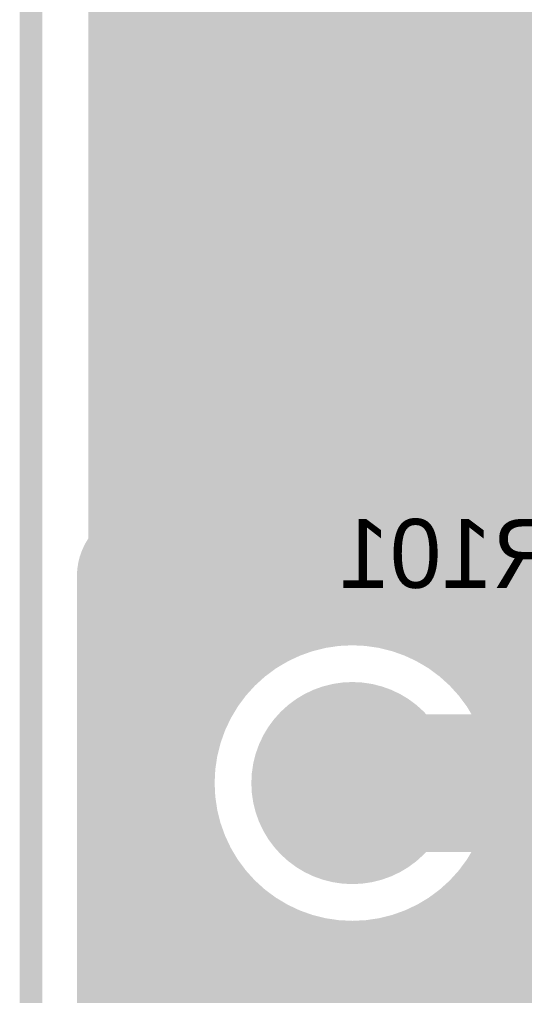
# Model space of a CAD drawing. Header units: millimetres. Extents: x 1.9 to 5.81, y 3 to 5.61.
# Drawn here: x 1.895 to 2.115, y 4.8075 to 5.2325 of the extents above; entities that cross this region are included whole.
import ezdxf

# ---------------------------------------------------------------- set-up
doc = ezdxf.new("R2010")
doc.units = ezdxf.units.MM
doc.header["$MEASUREMENT"] = 0
for name, color, linetype in [('BottomLayer', 5, 'Continuous'), ('BottomOverlay', 54, 'Continuous'), ('BottomPaste', 16, 'Continuous'), ('BottomSolder', 6, 'Continuous'), ('KeepOutLayer', 6, 'Continuous'), ('MultiLayer', 9, 'Continuous'), ('TopLayer', 1, 'Continuous'), ('TopSolder', 216, 'Continuous')]:
    doc.layers.add(name, color=color, linetype=linetype)

msp = doc.modelspace()

# ---------------------------------------------------------------- linework, layer by layer
at = {"layer": 'BottomLayer'}
for points, const_width in [([(1.93, 5.04778), (1.93, 5.43577)], 0.01), ([(1.93, 5.04778), (1.93, 5.43577)], 0.01), ([(1.94, 5.05778), (1.94, 5.42635)], 0.01), ([(1.95, 5.06778), (1.95, 5.41922)], 0.01), ([(1.96, 5.07778), (1.96, 5.41383)], 0.01), ([(1.97, 5.08778), (1.97, 5.40986)], 0.01), ([(1.975, 5.225), (1.975, 5.335)], 0.01), ([(1.93, 5.23), (1.975, 5.23)], 0.01), ([(1.975, 5.225), (2.08, 5.225)], 0.01), ([(1.98, 5.155), (1.98, 5.225)], 0.01), ([(1.99, 5.155), (1.99, 5.225)], 0.01), ([(2, 5.155), (2, 5.225)], 0.01), ([(2.01, 5.155), (2.01, 5.225)], 0.01), ([(2.02, 5.155), (2.02, 5.225)], 0.01), ([(2.03, 5.155), (2.03, 5.225)], 0.01), ([(2.04, 5.155), (2.04, 5.225)], 0.01), ([(2.05, 5.155), (2.05, 5.225)], 0.01), ([(2.06, 5.155), (2.06, 5.225)], 0.01), ([(2.07, 5.155), (2.07, 5.225)], 0.01), ([(2.08, 5.225), (2.095, 5.225)], 0.01), ([(2.08, 5.225), (2.095, 5.225)], 0.01), ([(2.08, 5.155), (2.08, 5.225)], 0.01), ([(2.09, 5.155), (2.09, 5.225)], 0.01), ([(2.095, 5.215), (2.095, 5.225)], 0.01), ([(2.095, 5.215), (2.095, 5.225)], 0.01), ([(1.93, 5.22), (2.095, 5.22)], 0.01), ([(2.095, 5.175), (2.095, 5.215)], 0.01), ([(1.93, 5.21), (2.095, 5.21)], 0.01), ([(1.93, 5.2), (2.095, 5.2)], 0.01), ([(1.93, 5.19), (2.095, 5.19)], 0.01), ([(1.93, 5.18), (2.095, 5.18)], 0.01), ([(2.095, 5.155), (2.095, 5.175)], 0.01), ([(2.095, 5.155), (2.095, 5.175)], 0.01), ([(1.93, 5.17), (2.095, 5.17)], 0.01), ([(1.93, 5.16), (2.095, 5.16)], 0.01), ([(1.975, 5.155), (2.095, 5.155)], 0.01), ([(1.975, 5.09278), (1.975, 5.155)], 0.01), ([(1.93, 5.15), (1.975, 5.15)], 0.01), ([(1.93, 5.14), (1.975, 5.14)], 0.01), ([(1.93, 5.13), (1.975, 5.13)], 0.01), ([(1.93, 5.12), (1.975, 5.12)], 0.01), ([(1.95, 4.99), (2.045, 5.085)], 0.06), ([(1.93, 5.11), (1.975, 5.11)], 0.01), ([(1.93, 5.1), (1.975, 5.1)], 0.01), ([(1.93, 5.04778), (1.975, 5.09278)], 0.01), ([(1.93, 5.09), (1.97222, 5.09)], 0.01), ([(1.93, 5.08), (1.96222, 5.08)], 0.01), ([(1.93, 5.07), (1.95222, 5.07)], 0.01), ([(1.93, 5.06), (1.94222, 5.06)], 0.01), ([(2.005, 4.96722), (2.08278, 5.045)], 0.01), ([(2.08278, 5.045), (2.095, 5.045)], 0.01), ([(2.09, 4.955), (2.09, 5.045)], 0.01), ([(2.095, 5.025), (2.095, 5.045)], 0.01), ([(2.07778, 5.04), (2.095, 5.04)], 0.01), ([(2.08, 4.955), (2.08, 5.04222)], 0.01), ([(2.07, 4.95766), (2.07, 5.03222)], 0.01), ([(2.06778, 5.03), (2.095, 5.03)], 0.01), ([(2.095, 5.025), (2.155, 5.025)], 0.01), ([(2.1, 4.955), (2.1, 5.025)], 0.01), ([(2.11, 4.955), (2.11, 5.025)], 0.01), ([(2.12, 4.955), (2.12, 5.025)], 0.01), ([(2.05778, 5.02), (2.225, 5.02)], 0.01), ([(2.06, 4.96185), (2.06, 5.02222)], 0.01), ([(1.95, 4.77), (1.95, 4.99)], 0.06), ([(2.04778, 5.01), (2.225, 5.01)], 0.01), ([(2.05, 4.96423), (2.05, 5.01222)], 0.01), ([(2.04, 4.965), (2.04, 5.00222)], 0.01), ([(2.03778, 5), (2.225, 5)], 0.01), ([(2.02778, 4.99), (2.225, 4.99)], 0.01), ([(2.03, 4.96423), (2.03, 4.99222)], 0.01), ([(2.02, 4.96185), (2.02, 4.98222)], 0.01), ([(2.01778, 4.98), (2.225, 4.98)], 0.01), ([(2.01, 4.95766), (2.01, 4.97222)], 0.01), ([(2.00778, 4.97), (2.225, 4.97)], 0.01), ([(2.005, 4.95477), (2.005, 4.96722)], 0.01), ([(2.005, 4.96), (2.015, 4.96)], 0.01), ([(2.065, 4.96), (2.22222, 4.96)], 0.01), ([(2.07464, 4.955), (2.21722, 4.955)], 0.01), ([(2.06, 4.9), (2.24, 4.9)], 0.06)]:
    msp.add_lwpolyline(points, dxfattribs=dict(at, const_width=const_width))
for points, const_width in [([(1.9275, 5.23, 1), (1.9325, 5.23, 1)], 0.005), ([(1.9725, 5.23, 1), (1.9775, 5.23, 1)], 0.005), ([(1.9725, 5.225, 1), (1.9775, 5.225, 1)], 0.005), ([(1.9725, 5.225, 1), (1.9775, 5.225, 1)], 0.005), ([(1.9775, 5.225, 1), (1.9825, 5.225, 1)], 0.005), ([(1.9875, 5.225, 1), (1.9925, 5.225, 1)], 0.005), ([(1.9975, 5.225, 1), (2.0025, 5.225, 1)], 0.005), ([(2.0075, 5.225, 1), (2.0125, 5.225, 1)], 0.005), ([(2.0175, 5.225, 1), (2.0225, 5.225, 1)], 0.005), ([(2.0275, 5.225, 1), (2.0325, 5.225, 1)], 0.005), ([(2.0375, 5.225, 1), (2.0425, 5.225, 1)], 0.005), ([(2.0475, 5.225, 1), (2.0525, 5.225, 1)], 0.005), ([(2.0575, 5.225, 1), (2.0625, 5.225, 1)], 0.005), ([(2.0675, 5.225, 1), (2.0725, 5.225, 1)], 0.005), ([(2.0775, 5.225, 1), (2.0825, 5.225, 1)], 0.005), ([(2.0775, 5.225, 1), (2.0825, 5.225, 1)], 0.005), ([(2.0775, 5.225, 1), (2.0825, 5.225, 1)], 0.005), ([(2.0775, 5.225, 1), (2.0825, 5.225, 1)], 0.005), ([(2.0875, 5.225, 1), (2.0925, 5.225, 1)], 0.005), ([(2.0925, 5.225, 1), (2.0975, 5.225, 1)], 0.005), ([(2.0925, 5.225, 1), (2.0975, 5.225, 1)], 0.005), ([(2.0925, 5.225, 1), (2.0975, 5.225, 1)], 0.005), ([(2.0925, 5.225, 1), (2.0975, 5.225, 1)], 0.005), ([(1.9275, 5.22, 1), (1.9325, 5.22, 1)], 0.005), ([(2.0925, 5.22, 1), (2.0975, 5.22, 1)], 0.005), ([(2.0925, 5.215, 1), (2.0975, 5.215, 1)], 0.005), ([(2.0925, 5.215, 1), (2.0975, 5.215, 1)], 0.005), ([(2.0925, 5.215, 1), (2.0975, 5.215, 1)], 0.005), ([(1.9275, 5.21, 1), (1.9325, 5.21, 1)], 0.005), ([(2.0925, 5.21, 1), (2.0975, 5.21, 1)], 0.005), ([(1.9275, 5.2, 1), (1.9325, 5.2, 1)], 0.005), ([(2.0925, 5.2, 1), (2.0975, 5.2, 1)], 0.005), ([(1.9275, 5.19, 1), (1.9325, 5.19, 1)], 0.005), ([(2.0925, 5.19, 1), (2.0975, 5.19, 1)], 0.005), ([(1.9275, 5.18, 1), (1.9325, 5.18, 1)], 0.005), ([(2.0925, 5.18, 1), (2.0975, 5.18, 1)], 0.005), ([(2.0925, 5.175, 1), (2.0975, 5.175, 1)], 0.005), ([(2.0925, 5.175, 1), (2.0975, 5.175, 1)], 0.005), ([(2.0925, 5.175, 1), (2.0975, 5.175, 1)], 0.005), ([(1.9275, 5.17, 1), (1.9325, 5.17, 1)], 0.005), ([(2.0925, 5.17, 1), (2.0975, 5.17, 1)], 0.005), ([(1.9275, 5.16, 1), (1.9325, 5.16, 1)], 0.005), ([(2.0925, 5.16, 1), (2.0975, 5.16, 1)], 0.005), ([(1.9725, 5.155, 1), (1.9775, 5.155, 1)], 0.005), ([(1.9725, 5.155, 1), (1.9775, 5.155, 1)], 0.005), ([(1.9775, 5.155, 1), (1.9825, 5.155, 1)], 0.005), ([(1.9875, 5.155, 1), (1.9925, 5.155, 1)], 0.005), ([(1.9975, 5.155, 1), (2.0025, 5.155, 1)], 0.005), ([(2.0075, 5.155, 1), (2.0125, 5.155, 1)], 0.005), ([(2.0175, 5.155, 1), (2.0225, 5.155, 1)], 0.005), ([(2.0275, 5.155, 1), (2.0325, 5.155, 1)], 0.005), ([(2.0375, 5.155, 1), (2.0425, 5.155, 1)], 0.005), ([(2.0475, 5.155, 1), (2.0525, 5.155, 1)], 0.005), ([(2.0575, 5.155, 1), (2.0625, 5.155, 1)], 0.005), ([(2.0675, 5.155, 1), (2.0725, 5.155, 1)], 0.005), ([(2.0775, 5.155, 1), (2.0825, 5.155, 1)], 0.005), ([(2.0875, 5.155, 1), (2.0925, 5.155, 1)], 0.005), ([(2.0925, 5.155, 1), (2.0975, 5.155, 1)], 0.005), ([(2.0925, 5.155, 1), (2.0975, 5.155, 1)], 0.005), ([(2.0925, 5.155, 1), (2.0975, 5.155, 1)], 0.005), ([(1.9275, 5.15, 1), (1.9325, 5.15, 1)], 0.005), ([(1.9725, 5.15, 1), (1.9775, 5.15, 1)], 0.005), ([(1.9275, 5.14, 1), (1.9325, 5.14, 1)], 0.005), ([(1.9725, 5.14, 1), (1.9775, 5.14, 1)], 0.005), ([(1.9275, 5.13, 1), (1.9325, 5.13, 1)], 0.005), ([(1.9725, 5.13, 1), (1.9775, 5.13, 1)], 0.005), ([(1.9275, 5.12, 1), (1.9325, 5.12, 1)], 0.005), ([(1.9725, 5.12, 1), (1.9775, 5.12, 1)], 0.005), ([(1.9275, 5.11, 1), (1.9325, 5.11, 1)], 0.005), ([(1.9725, 5.11, 1), (1.9775, 5.11, 1)], 0.005), ([(2.03, 5.085, 1), (2.06, 5.085, 1)], 0.03), ([(1.9275, 5.1, 1), (1.9325, 5.1, 1)], 0.005), ([(1.9725, 5.1, 1), (1.9775, 5.1, 1)], 0.005), ([(1.9725, 5.09278, 1), (1.9775, 5.09278, 1)], 0.005), ([(1.9725, 5.09278, 1), (1.9775, 5.09278, 1)], 0.005), ([(1.9275, 5.09, 1), (1.9325, 5.09, 1)], 0.005), ([(1.9675, 5.08778, 1), (1.9725, 5.08778, 1)], 0.005), ([(1.96972, 5.09, 1), (1.97472, 5.09, 1)], 0.005), ([(1.9275, 5.08, 1), (1.9325, 5.08, 1)], 0.005), ([(1.95972, 5.08, 1), (1.96472, 5.08, 1)], 0.005), ([(1.9575, 5.07778, 1), (1.9625, 5.07778, 1)], 0.005), ([(1.9275, 5.07, 1), (1.9325, 5.07, 1)], 0.005), ([(1.94972, 5.07, 1), (1.95472, 5.07, 1)], 0.005), ([(1.9475, 5.06778, 1), (1.9525, 5.06778, 1)], 0.005), ([(1.9275, 5.06, 1), (1.9325, 5.06, 1)], 0.005), ([(1.9375, 5.05778, 1), (1.9425, 5.05778, 1)], 0.005), ([(1.93972, 5.06, 1), (1.94472, 5.06, 1)], 0.005), ([(1.9275, 5.04778, 1), (1.9325, 5.04778, 1)], 0.005), ([(1.9275, 5.04778, 1), (1.9325, 5.04778, 1)], 0.005), ([(1.9275, 5.04778, 1), (1.9325, 5.04778, 1)], 0.005), ([(2.08028, 5.045, 1), (2.08528, 5.045, 1)], 0.005), ([(2.08028, 5.045, 1), (2.08528, 5.045, 1)], 0.005), ([(2.0875, 5.045, 1), (2.0925, 5.045, 1)], 0.005), ([(2.0925, 5.045, 1), (2.0975, 5.045, 1)], 0.005), ([(2.0925, 5.045, 1), (2.0975, 5.045, 1)], 0.005), ([(2.07528, 5.04, 1), (2.08028, 5.04, 1)], 0.005), ([(2.0775, 5.04222, 1), (2.0825, 5.04222, 1)], 0.005), ([(2.0925, 5.04, 1), (2.0975, 5.04, 1)], 0.005), ([(2.0675, 5.03222, 1), (2.0725, 5.03222, 1)], 0.005), ([(2.06528, 5.03, 1), (2.07028, 5.03, 1)], 0.005), ([(2.0925, 5.03, 1), (2.0975, 5.03, 1)], 0.005), ([(2.0925, 5.025, 1), (2.0975, 5.025, 1)], 0.005), ([(2.0925, 5.025, 1), (2.0975, 5.025, 1)], 0.005), ([(2.0975, 5.025, 1), (2.1025, 5.025, 1)], 0.005), ([(2.1075, 5.025, 1), (2.1125, 5.025, 1)], 0.005), ([(2.1175, 5.025, 1), (2.1225, 5.025, 1)], 0.005), ([(2.05528, 5.02, 1), (2.06028, 5.02, 1)], 0.005), ([(2.0575, 5.02222, 1), (2.0625, 5.02222, 1)], 0.005), ([(1.935, 4.99, 1), (1.965, 4.99, 1)], 0.03), ([(1.935, 4.99, 1), (1.965, 4.99, 1)], 0.03), ([(2.04528, 5.01, 1), (2.05028, 5.01, 1)], 0.005), ([(2.0475, 5.01222, 1), (2.0525, 5.01222, 1)], 0.005), ([(2.0375, 5.00222, 1), (2.0425, 5.00222, 1)], 0.005), ([(2.03528, 5, 1), (2.04028, 5, 1)], 0.005), ([(2.02528, 4.99, 1), (2.03028, 4.99, 1)], 0.005), ([(2.0275, 4.99222, 1), (2.0325, 4.99222, 1)], 0.005), ([(2.0175, 4.98222, 1), (2.0225, 4.98222, 1)], 0.005), ([(2.01528, 4.98, 1), (2.02028, 4.98, 1)], 0.005), ([(2.0075, 4.97222, 1), (2.0125, 4.97222, 1)], 0.005), ([(2.00528, 4.97, 1), (2.01028, 4.97, 1)], 0.005), ([(2.0025, 4.96722, 1), (2.0075, 4.96722, 1)], 0.005), ([(2.0025, 4.96722, 1), (2.0075, 4.96722, 1)], 0.005), ([(2.0275, 4.96423, 1), (2.0325, 4.96423, 1)], 0.005), ([(2.0375, 4.965, 1), (2.0425, 4.965, 1)], 0.005), ([(2.0475, 4.96423, 1), (2.0525, 4.96423, 1)], 0.005), ([(2.0025, 4.96, 1), (2.0075, 4.96, 1)], 0.005), ([(2.0125, 4.96, 1), (2.0175, 4.96, 1)], 0.005), ([(2.0175, 4.96185, 1), (2.0225, 4.96185, 1)], 0.005), ([(2.0575, 4.96185, 1), (2.0625, 4.96185, 1)], 0.005), ([(2.0625, 4.96, 1), (2.0675, 4.96, 1)], 0.005), ([(2.0025, 4.95477, 1), (2.0075, 4.95477, 1)], 0.005), ([(2.0025, 4.95477, 1), (2.0075, 4.95477, 1)], 0.005), ([(2.0075, 4.95766, 1), (2.0125, 4.95766, 1)], 0.005), ([(2.0675, 4.95766, 1), (2.0725, 4.95766, 1)], 0.005), ([(2.07214, 4.955, 1), (2.07714, 4.955, 1)], 0.005), ([(2.07214, 4.955, 1), (2.07714, 4.955, 1)], 0.005), ([(2.0775, 4.955, 1), (2.0825, 4.955, 1)], 0.005), ([(2.0875, 4.955, 1), (2.0925, 4.955, 1)], 0.005), ([(2.0975, 4.955, 1), (2.1025, 4.955, 1)], 0.005), ([(2.1075, 4.955, 1), (2.1125, 4.955, 1)], 0.005), ([(2.1175, 4.955, 1), (2.1225, 4.955, 1)], 0.005), ([(2.02, 4.9, 1), (2.06, 4.9, 1)], 0.04), ([(2.045, 4.9, 1), (2.075, 4.9, 1)], 0.03)]:
    msp.add_lwpolyline(points, format="xyb", close=True, dxfattribs=dict(at, const_width=const_width))
at = {"layer": 'BottomLayer', "const_width": 0.01}
msp.add_lwpolyline([(2.005, 4.95477, -0.290447), (2.07464, 4.955)], format="xyb", dxfattribs=at)
at = {"layer": 'BottomLayer'}
msp.add_solid([(2.08, 5.07), (2.08, 5.13), (2, 5.07), (2, 5.13)], dxfattribs=at)
at = {"layer": 'BottomOverlay'}
for points, const_width in [([(1.98, 5.22), (2.1, 5.22)], 0.02), ([(1.98, 5.16), (2.04, 5.22)], 0.01), ([(2.04, 5.22), (2.1, 5.16)], 0.01), ([(2.105, 5.165), (2.105, 5.2)], 0.012), ([(2.105, 5.165), (2.175, 5.165)], 0.012), ([(2.105, 5.165), (2.175, 5.165)], 0.012), ([(2.105, 5.13), (2.105, 5.165)], 0.012), ([(1.98, 5.16), (2.1, 5.16)], 0.01), ([(2.105, 5.035), (2.105, 5.07)], 0.012), ([(2.105, 5.035), (2.175, 5.035)], 0.012)]:
    msp.add_lwpolyline(points, dxfattribs=dict(at, const_width=const_width))
for points, const_width in [([(1.975, 5.22, 1), (1.985, 5.22, 1)], 0.01), ([(2.095, 5.22, 1), (2.105, 5.22, 1)], 0.01), ([(2.0375, 5.22, 1), (2.0425, 5.22, 1)], 0.005), ([(2.0375, 5.22, 1), (2.0425, 5.22, 1)], 0.005), ([(2.102, 5.2, 1), (2.108, 5.2, 1)], 0.006), ([(2.102, 5.165, 1), (2.108, 5.165, 1)], 0.006), ([(2.102, 5.165, 1), (2.108, 5.165, 1)], 0.006), ([(2.102, 5.165, 1), (2.108, 5.165, 1)], 0.006), ([(2.102, 5.165, 1), (2.108, 5.165, 1)], 0.006), ([(1.9775, 5.16, 1), (1.9825, 5.16, 1)], 0.005), ([(1.9775, 5.16, 1), (1.9825, 5.16, 1)], 0.005), ([(2.0975, 5.16, 1), (2.1025, 5.16, 1)], 0.005), ([(2.0975, 5.16, 1), (2.1025, 5.16, 1)], 0.005), ([(2.102, 5.13, 1), (2.108, 5.13, 1)], 0.006), ([(2.102, 5.07, 1), (2.108, 5.07, 1)], 0.006), ([(2.102, 5.035, 1), (2.108, 5.035, 1)], 0.006), ([(2.102, 5.035, 1), (2.108, 5.035, 1)], 0.006)]:
    msp.add_lwpolyline(points, format="xyb", close=True, dxfattribs=dict(at, const_width=const_width))
at = {"layer": 'BottomPaste'}
msp.add_solid([(2.08, 5.07), (2.08, 5.13), (2, 5.07), (2, 5.13)], dxfattribs=at)
msp.add_solid([(2.08, 5.07), (2.08, 5.13), (2, 5.07), (2, 5.13)], dxfattribs=at)
at = {"layer": 'BottomSolder', "const_width": 0.044}
msp.add_lwpolyline([(2.018, 4.9, 1), (2.062, 4.9, 1)], format="xyb", close=True, dxfattribs=at)
msp.add_lwpolyline([(2.018, 4.9, 1), (2.062, 4.9, 1)], format="xyb", close=True, dxfattribs=at)
at = {"layer": 'BottomSolder'}
msp.add_solid([(2.084, 5.066), (2.084, 5.134), (1.996, 5.066), (1.996, 5.134)], dxfattribs=at)
msp.add_solid([(2.084, 5.066), (2.084, 5.134), (1.996, 5.066), (1.996, 5.134)], dxfattribs=at)
at = {"layer": 'KeepOutLayer', "const_width": 0.01}
msp.add_lwpolyline([(1.9, 3), (1.9, 5.6)], dxfattribs=at)
at = {"layer": 'MultiLayer', "const_width": 0.04}
msp.add_lwpolyline([(2.02, 4.9, 1), (2.06, 4.9, 1)], format="xyb", close=True, dxfattribs=at)
at = {"layer": 'TopLayer', "const_width": 0.01}
for points in [[(2.1, 4.925), (2.1, 5.57)], [(2.11, 4.645), (2.11, 5.57)], [(2.12, 4.645), (2.12, 5.57)], [(2.09, 4.94153), (2.09, 5.46959)], [(2.08, 4.95123), (2.08, 5.44877)], [(1.93, 3.16423), (1.93, 5.43577)], [(1.93, 3.16423), (1.93, 5.43577)], [(2.07, 4.95766), (2.07, 5.43577)], [(1.94, 3.17365), (1.94, 5.42635)], [(2.06, 4.96185), (2.06, 5.42635)], [(1.95, 3.18078), (1.95, 5.41922)], [(2.05, 4.96423), (2.05, 5.41922)], [(1.96, 3.18617), (1.96, 5.41383)], [(2.04, 4.965), (2.04, 5.41383)], [(1.97, 3.19014), (1.97, 5.40986)], [(2.03, 4.96423), (2.03, 5.40986)], [(1.98, 4.925), (1.98, 5.40713)], [(1.99, 4.94153), (1.99, 5.40553)], [(2.01, 4.95766), (2.01, 5.40553)], [(2.02, 4.96185), (2.02, 5.40713)], [(2, 4.95123), (2, 5.405)], [(1.93, 5.23), (2.34592, 5.23)], [(1.93, 5.22), (2.345, 5.22)], [(1.93, 5.21), (2.34592, 5.21)], [(1.93, 5.2), (2.34877, 5.2)], [(1.93, 5.19), (2.3539, 5.19)], [(1.93, 5.18), (2.36225, 5.18)], [(1.93, 5.17), (2.37709, 5.17)], [(1.93, 5.16), (2.67, 5.16)], [(1.93, 5.15), (2.67, 5.15)], [(1.93, 5.14), (2.67, 5.14)], [(1.93, 5.13), (2.67, 5.13)], [(1.93, 5.12), (2.67, 5.12)], [(1.93, 5.11), (2.67, 5.11)], [(1.93, 5.1), (2.67, 5.1)], [(1.93, 5.09), (2.67, 5.09)], [(1.93, 5.08), (2.67, 5.08)], [(1.93, 5.07), (2.67, 5.07)], [(1.93, 5.06), (2.67, 5.06)], [(1.93, 5.05), (2.67, 5.05)], [(1.93, 5.04), (2.67, 5.04)], [(1.93, 5.03), (2.67, 5.03)], [(1.93, 5.02), (2.67, 5.02)], [(1.93, 5.01), (2.67172, 5.01)], [(1.93, 5), (2.67764, 5)], [(1.93, 4.99), (2.68757, 4.99)], [(1.93, 4.98), (2.69757, 4.98)], [(1.93, 4.97), (2.70757, 4.97)], [(1.93, 4.96), (2.015, 4.96)], [(2.065, 4.96), (2.71757, 4.96)], [(1.93, 4.95), (1.99847, 4.95)], [(2.08153, 4.95), (2.72757, 4.95)], [(1.93, 4.94), (1.98877, 4.94)], [(2.09123, 4.94), (2.73757, 4.94)], [(1.93, 4.93), (1.98234, 4.93)], [(2.09766, 4.93), (2.74757, 4.93)], [(1.93, 4.92), (1.97815, 4.92)], [(2.10185, 4.92), (2.75757, 4.92)], [(1.93, 4.91), (1.97577, 4.91)], [(2.10423, 4.91), (2.76757, 4.91)], [(1.93, 4.9), (1.975, 4.9)], [(2.105, 4.9), (2.77757, 4.9)], [(1.93, 4.89), (1.97577, 4.89)], [(2.10423, 4.89), (2.78757, 4.89)], [(1.93, 4.88), (1.97815, 4.88)], [(2.10185, 4.88), (2.79757, 4.88)], [(1.98, 4.725), (1.98, 4.875)], [(2.1, 4.725), (2.1, 4.875)], [(1.93, 4.87), (1.98234, 4.87)], [(2.09766, 4.87), (2.80757, 4.87)], [(1.93, 4.86), (1.98877, 4.86)], [(1.99, 4.74153), (1.99, 4.85847)], [(2.09, 4.74153), (2.09, 4.85847)], [(2.09123, 4.86), (2.81757, 4.86)], [(1.93, 4.85), (1.99847, 4.85)], [(2, 4.75123), (2, 4.84877)], [(2.08, 4.75123), (2.08, 4.84877)], [(2.08153, 4.85), (2.82757, 4.85)], [(1.93, 4.84), (2.015, 4.84)], [(2.01, 4.75766), (2.01, 4.84234)], [(2.065, 4.84), (2.83757, 4.84)], [(2.07, 4.75766), (2.07, 4.84234)], [(2.02, 4.76185), (2.02, 4.83815)], [(2.03, 4.76423), (2.03, 4.83577)], [(2.05, 4.76423), (2.05, 4.83577)], [(2.06, 4.76185), (2.06, 4.83815)], [(2.04, 4.765), (2.04, 4.835)], [(1.93, 4.83), (2.84757, 4.83)], [(1.93, 4.82), (2.85757, 4.82)], [(1.93, 4.81), (2.86757, 4.81)]]:
    msp.add_lwpolyline(points, dxfattribs=at)
at = {"layer": 'TopLayer'}
for points, const_width in [([(1.9275, 5.23, 1), (1.9325, 5.23, 1)], 0.005), ([(1.9275, 5.22, 1), (1.9325, 5.22, 1)], 0.005), ([(1.9275, 5.21, 1), (1.9325, 5.21, 1)], 0.005), ([(1.9275, 5.2, 1), (1.9325, 5.2, 1)], 0.005), ([(1.9275, 5.19, 1), (1.9325, 5.19, 1)], 0.005), ([(1.9275, 5.18, 1), (1.9325, 5.18, 1)], 0.005), ([(1.9275, 5.17, 1), (1.9325, 5.17, 1)], 0.005), ([(1.9275, 5.16, 1), (1.9325, 5.16, 1)], 0.005), ([(1.9275, 5.15, 1), (1.9325, 5.15, 1)], 0.005), ([(1.9275, 5.14, 1), (1.9325, 5.14, 1)], 0.005), ([(1.9275, 5.13, 1), (1.9325, 5.13, 1)], 0.005), ([(1.9275, 5.12, 1), (1.9325, 5.12, 1)], 0.005), ([(1.9275, 5.11, 1), (1.9325, 5.11, 1)], 0.005), ([(1.9275, 5.1, 1), (1.9325, 5.1, 1)], 0.005), ([(1.9275, 5.09, 1), (1.9325, 5.09, 1)], 0.005), ([(1.9275, 5.08, 1), (1.9325, 5.08, 1)], 0.005), ([(1.9275, 5.07, 1), (1.9325, 5.07, 1)], 0.005), ([(1.9275, 5.06, 1), (1.9325, 5.06, 1)], 0.005), ([(1.9275, 5.05, 1), (1.9325, 5.05, 1)], 0.005), ([(1.9275, 5.04, 1), (1.9325, 5.04, 1)], 0.005), ([(1.9275, 5.03, 1), (1.9325, 5.03, 1)], 0.005), ([(1.9275, 5.02, 1), (1.9325, 5.02, 1)], 0.005), ([(1.9275, 5.01, 1), (1.9325, 5.01, 1)], 0.005), ([(1.9275, 5, 1), (1.9325, 5, 1)], 0.005), ([(1.9275, 4.99, 1), (1.9325, 4.99, 1)], 0.005), ([(1.9275, 4.98, 1), (1.9325, 4.98, 1)], 0.005), ([(1.9275, 4.97, 1), (1.9325, 4.97, 1)], 0.005), ([(2.105, 4.9, 1), (1.975, 4.9, 1)], 0.01), ([(2.0275, 4.96423, 1), (2.0325, 4.96423, 1)], 0.005), ([(2.0375, 4.965, 1), (2.0425, 4.965, 1)], 0.005), ([(2.0475, 4.96423, 1), (2.0525, 4.96423, 1)], 0.005), ([(1.9275, 4.96, 1), (1.9325, 4.96, 1)], 0.005), ([(2.0125, 4.96, 1), (2.0175, 4.96, 1)], 0.005), ([(2.0175, 4.96185, 1), (2.0225, 4.96185, 1)], 0.005), ([(2.0575, 4.96185, 1), (2.0625, 4.96185, 1)], 0.005), ([(2.0625, 4.96, 1), (2.0675, 4.96, 1)], 0.005), ([(2.0075, 4.95766, 1), (2.0125, 4.95766, 1)], 0.005), ([(2.0675, 4.95766, 1), (2.0725, 4.95766, 1)], 0.005), ([(1.9975, 4.95123, 1), (2.0025, 4.95123, 1)], 0.005), ([(2.0775, 4.95123, 1), (2.0825, 4.95123, 1)], 0.005), ([(1.9275, 4.95, 1), (1.9325, 4.95, 1)], 0.005), ([(1.99597, 4.95, 1), (2.00097, 4.95, 1)], 0.005), ([(2.07903, 4.95, 1), (2.08403, 4.95, 1)], 0.005), ([(1.9275, 4.94, 1), (1.9325, 4.94, 1)], 0.005), ([(1.98627, 4.94, 1), (1.99127, 4.94, 1)], 0.005), ([(1.9875, 4.94153, 1), (1.9925, 4.94153, 1)], 0.005), ([(2.0875, 4.94153, 1), (2.0925, 4.94153, 1)], 0.005), ([(2.08873, 4.94, 1), (2.09373, 4.94, 1)], 0.005), ([(2.02, 4.9, 1), (2.06, 4.9, 1)], 0.04), ([(1.9275, 4.93, 1), (1.9325, 4.93, 1)], 0.005), ([(1.97984, 4.93, 1), (1.98484, 4.93, 1)], 0.005), ([(2.09516, 4.93, 1), (2.10016, 4.93, 1)], 0.005), ([(1.9775, 4.925, 1), (1.9825, 4.925, 1)], 0.005), ([(2.0975, 4.925, 1), (2.1025, 4.925, 1)], 0.005), ([(1.9275, 4.92, 1), (1.9325, 4.92, 1)], 0.005), ([(1.97565, 4.92, 1), (1.98065, 4.92, 1)], 0.005), ([(2.09935, 4.92, 1), (2.10435, 4.92, 1)], 0.005), ([(1.9275, 4.91, 1), (1.9325, 4.91, 1)], 0.005), ([(1.97327, 4.91, 1), (1.97827, 4.91, 1)], 0.005), ([(2.10173, 4.91, 1), (2.10673, 4.91, 1)], 0.005), ([(1.9275, 4.9, 1), (1.9325, 4.9, 1)], 0.005), ([(1.9725, 4.9, 1), (1.9775, 4.9, 1)], 0.005), ([(1.9725, 4.9, 1), (1.9775, 4.9, 1)], 0.005), ([(2.1025, 4.9, 1), (2.1075, 4.9, 1)], 0.005), ([(2.1025, 4.9, 1), (2.1075, 4.9, 1)], 0.005), ([(1.9275, 4.89, 1), (1.9325, 4.89, 1)], 0.005), ([(1.97327, 4.89, 1), (1.97827, 4.89, 1)], 0.005), ([(2.10173, 4.89, 1), (2.10673, 4.89, 1)], 0.005), ([(1.9275, 4.88, 1), (1.9325, 4.88, 1)], 0.005), ([(1.97565, 4.88, 1), (1.98065, 4.88, 1)], 0.005), ([(2.09935, 4.88, 1), (2.10435, 4.88, 1)], 0.005), ([(1.9775, 4.875, 1), (1.9825, 4.875, 1)], 0.005), ([(2.0975, 4.875, 1), (2.1025, 4.875, 1)], 0.005), ([(1.9275, 4.87, 1), (1.9325, 4.87, 1)], 0.005), ([(1.97984, 4.87, 1), (1.98484, 4.87, 1)], 0.005), ([(2.09516, 4.87, 1), (2.10016, 4.87, 1)], 0.005), ([(1.9275, 4.86, 1), (1.9325, 4.86, 1)], 0.005), ([(1.98627, 4.86, 1), (1.99127, 4.86, 1)], 0.005), ([(1.9875, 4.85847, 1), (1.9925, 4.85847, 1)], 0.005), ([(2.0875, 4.85847, 1), (2.0925, 4.85847, 1)], 0.005), ([(2.08873, 4.86, 1), (2.09373, 4.86, 1)], 0.005), ([(1.9275, 4.85, 1), (1.9325, 4.85, 1)], 0.005), ([(1.99597, 4.85, 1), (2.00097, 4.85, 1)], 0.005), ([(1.9975, 4.84877, 1), (2.0025, 4.84877, 1)], 0.005), ([(2.0775, 4.84877, 1), (2.0825, 4.84877, 1)], 0.005), ([(2.07903, 4.85, 1), (2.08403, 4.85, 1)], 0.005), ([(1.9275, 4.84, 1), (1.9325, 4.84, 1)], 0.005), ([(2.0075, 4.84234, 1), (2.0125, 4.84234, 1)], 0.005), ([(2.0125, 4.84, 1), (2.0175, 4.84, 1)], 0.005), ([(2.0625, 4.84, 1), (2.0675, 4.84, 1)], 0.005), ([(2.0675, 4.84234, 1), (2.0725, 4.84234, 1)], 0.005), ([(2.0175, 4.83815, 1), (2.0225, 4.83815, 1)], 0.005), ([(2.0275, 4.83577, 1), (2.0325, 4.83577, 1)], 0.005), ([(2.0475, 4.83577, 1), (2.0525, 4.83577, 1)], 0.005), ([(2.0575, 4.83815, 1), (2.0625, 4.83815, 1)], 0.005), ([(2.0375, 4.835, 1), (2.0425, 4.835, 1)], 0.005), ([(1.9275, 4.83, 1), (1.9325, 4.83, 1)], 0.005), ([(1.9275, 4.82, 1), (1.9325, 4.82, 1)], 0.005), ([(1.9275, 4.81, 1), (1.9325, 4.81, 1)], 0.005)]:
    msp.add_lwpolyline(points, format="xyb", close=True, dxfattribs=dict(at, const_width=const_width))
at = {"layer": 'TopSolder', "const_width": 0.044}
msp.add_lwpolyline([(2.018, 4.9, 1), (2.062, 4.9, 1)], format="xyb", close=True, dxfattribs=at)
msp.add_lwpolyline([(2.018, 4.9, 1), (2.062, 4.9, 1)], format="xyb", close=True, dxfattribs=at)

# ---------------------------------------------------------------- texts
at = {"layer": 'BottomOverlay', "text_generation_flag": 2}
msp.add_text('R101', height=0.03, rotation=360, dxfattribs=at).set_placement((2.13, 4.985))

doc.saveas('drawing.dxf')
